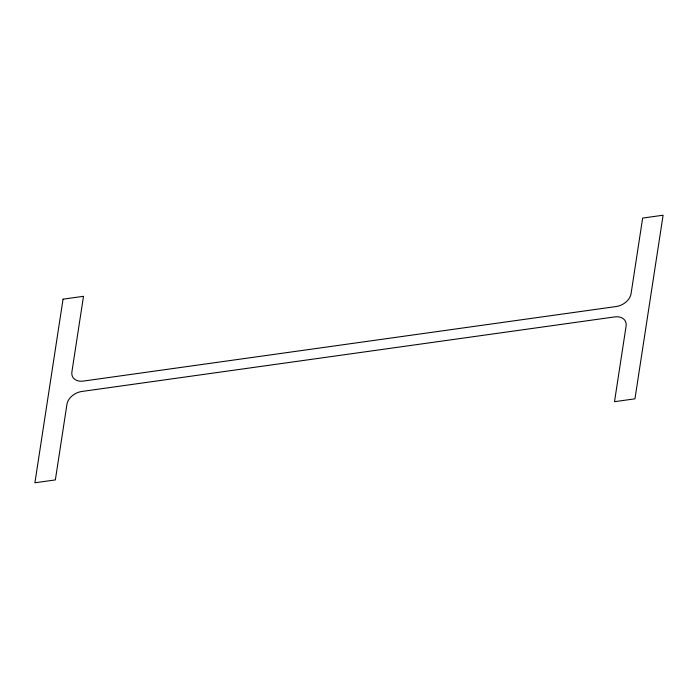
<?xml version="1.0" encoding="UTF-8"?>
<svg xmlns="http://www.w3.org/2000/svg" width="698" height="698" viewBox="0 0 698 698"><rect width="100%" height="100%" fill="white"/><g stroke="black" fill="none" stroke-linecap="round" stroke-linejoin="round"><path stroke-width="1.05" d="M63.047 299.172L34.9 482.78L55.351 479.919L66.947 404.247A14.161 9.973 -28.9 0 1 81.823 391.465L614.589 316.927A14.161 9.973 -28.9 0 1 626.106 326.027L614.502 401.69L634.953 398.828L663.1 215.22L642.649 218.081L631.053 293.753A14.161 9.973 -28.9 0 1 616.177 306.535L83.411 381.073A14.161 9.973 -28.9 0 1 71.894 371.973L83.498 296.31L63.047 299.172"/></g></svg>
